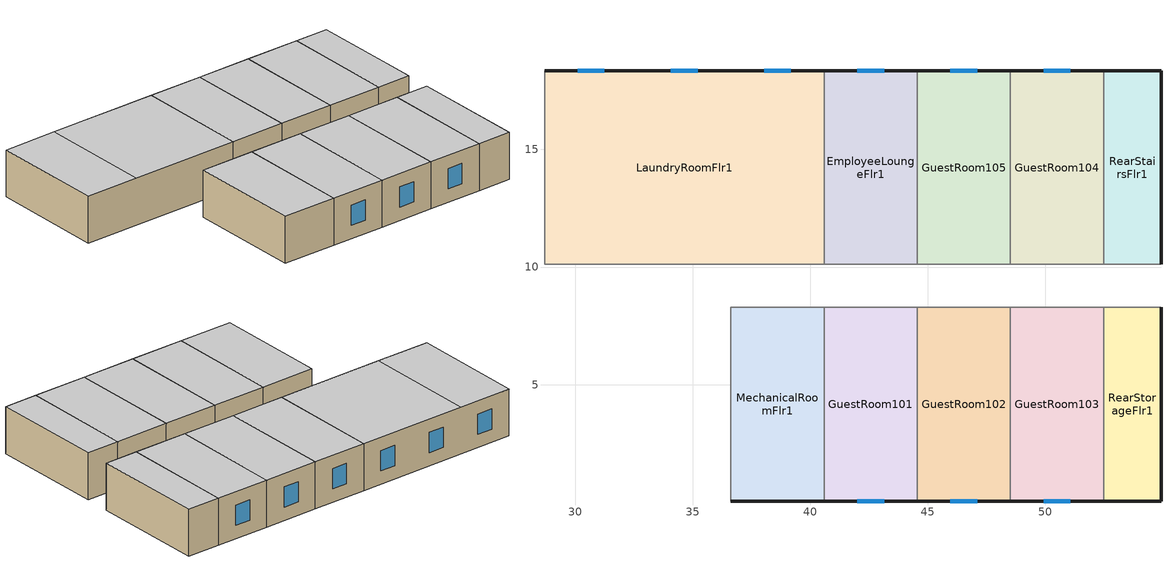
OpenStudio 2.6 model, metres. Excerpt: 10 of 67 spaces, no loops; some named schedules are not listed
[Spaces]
GuestRoom102
 floor ground: 48.51,8.28 48.51,0.05 44.55,0.05 44.55,8.28 z0
 wall outside: 44.55,0.05 48.51,0.05 z0:3.35
 wall to GuestRoom101: 44.55,8.28 44.55,0.05 z0:3.35
 wall to GuestRoom103: 48.51,0.05 48.51,8.28 z0:3.35
 wall to CorridorFlr1: 48.51,8.28 44.55,8.28 z0:3.35
 window: 45.96,0.05 47.1,0.05 z0.95:2.4
 ceiling to GuestRoom209_212: 48.51,0.05 48.51,8.28 44.55,8.28 44.55,0.05 z3.35
EmployeeLoungeFlr1
 floor ground: 44.55,18.34 44.55,10.11 40.59,10.11 40.59,18.34 z0
 wall outside: 44.55,18.34 40.59,18.34 z0:3.35
 wall to GuestRoom105: 44.55,10.11 44.55,18.34 z0:3.35
 wall to CorridorFlr1: 40.59,10.11 44.55,10.11 z0:3.35
 wall to LaundryRoomFlr1: 40.59,18.34 40.59,10.11 z0:3.35
 window: 43.14,18.34 42,18.34 z0.95:2.4
 ceiling to GuestRoom215_218: 44.55,10.11 44.55,18.34 40.59,18.34 40.59,10.11 z3.35
LaundryRoomFlr1
 floor ground: 40.59,18.34 40.59,10.11 28.7,10.11 28.7,18.34 z0
 wall outside: 40.59,18.34 28.7,18.34 z0:3.35
 wall to ElevatorCoreFlr1: 28.7,18.34 28.7,10.11 z0:3.35
 wall to CorridorFlr1: 28.7,10.11 40.59,10.11 z0:3.35
 window: 39.18,18.34 38.04,18.34 / 31.25,18.34 30.11,18.34 / 35.21,18.34 34.07,18.34 z0.95:2.4
 ceiling to GuestRoom215_218: 40.59,10.11 40.59,18.34 32.66,18.34 32.66,10.11 z3.35
 ceiling to GuestRoom219: 32.66,10.11 32.66,18.34 28.7,18.34 28.7,10.11 z3.35
GuestRoom105
 floor ground: 48.51,18.34 48.51,10.11 44.55,10.11 44.55,18.34 z0
 wall outside: 48.51,18.34 44.55,18.34 z0:3.35
 wall to CorridorFlr1: 44.55,10.11 48.51,10.11 z0:3.35
 wall to GuestRoom104: 48.51,10.11 48.51,18.34 z0:3.35
 window: 47.1,18.34 45.96,18.34 z0.95:2.4
 ceiling to GuestRoom215_218: 48.51,10.11 48.51,18.34 44.55,18.34 44.55,10.11 z3.35
MechanicalRoomFlr1
 floor ground: 40.59,8.28 40.59,0.05 36.62,0.05 36.62,8.28 z0
 wall outside: 36.62,0.05 40.59,0.05 z0:3.35
 wall to MeetingRoomFlr1: 36.62,8.28 36.62,0.05 z0:3.35
 wall to GuestRoom101: 40.59,0.05 40.59,8.28 z0:3.35
 wall to CorridorFlr1: 40.59,8.28 36.62,8.28 z0:3.35
 ceiling to GuestRoom209_212: 40.59,0.05 40.59,8.28 36.62,8.28 36.62,0.05 z3.35
GuestRoom103
 floor ground: 52.47,8.28 52.47,0.05 48.51,0.05 48.51,8.28 z0
 wall outside: 48.51,0.05 52.47,0.05 z0:3.35
 wall to CorridorFlr1: 52.47,8.28 48.51,8.28 z0:3.35
 wall to RearStorageFlr1: 52.47,0.05 52.47,8.28 z0:3.35
 window: 49.92,0.05 51.06,0.05 z0.95:2.4
 ceiling to GuestRoom213: 52.47,0.05 52.47,8.28 48.51,8.28 48.51,0.05 z3.35
GuestRoom101
 floor ground: 44.55,8.28 44.55,0.05 40.59,0.05 40.59,8.28 z0
 wall outside: 40.59,0.05 44.55,0.05 z0:3.35
 wall to CorridorFlr1: 44.55,8.28 40.59,8.28 z0:3.35
 window: 42,0.05 43.14,0.05 z0.95:2.4
 ceiling to GuestRoom209_212: 44.55,0.05 44.55,8.28 40.59,8.28 40.59,0.05 z3.35
RearStorageFlr1
 floor ground: 54.91,8.28 54.91,0.05 52.47,0.05 52.47,8.28 z0
 wall outside: 52.47,0.05 54.91,0.05 54.91,8.28 z0:3.35
 wall to CorridorFlr1: 54.91,8.28 52.47,8.28 z0:3.35
 ceiling to RearStorageFlr2: 54.91,0.05 54.91,8.28 52.47,8.28 52.47,0.05 z3.35
RearStairsFlr1
 floor ground: 54.91,18.34 54.91,10.11 52.47,10.11 52.47,18.34 z0
 wall outside: 54.91,10.11 54.91,18.34 52.47,18.34 z0:3.35
 wall to GuestRoom104: 52.47,18.34 52.47,10.11 z0:3.35
 wall to CorridorFlr1: 52.47,10.11 54.91,10.11 z0:3.35
 ceiling to RearStairsFlr2: 54.91,10.11 54.91,18.34 52.47,18.34 52.47,10.11 z3.35
GuestRoom104
 floor ground: 52.47,18.34 52.47,10.11 48.51,10.11 48.51,18.34 z0
 wall outside: 52.47,18.34 48.51,18.34 z0:3.35
 wall to CorridorFlr1: 48.51,10.11 52.47,10.11 z0:3.35
 window: 51.06,18.34 49.92,18.34 z0.95:2.4
 ceiling to GuestRoom214: 52.47,10.11 52.47,18.34 48.51,18.34 48.51,10.11 z3.35
[Site]
Denver Centennial  Golden   Nr: Latitude {deg}=39.74; Longitude {deg}=-105.18; Time Zone {hr}=-7; Elevation {m}=1829; Terrain=Suburbs
[Building]
90.1-2010-SmallHotel-ASHRAE 169-2006-5B created: 2016-10-04 13:28:55 -0600: North Axis {deg}=180; Default Construction Set=90.1-2010 - SmHotel - ASHRAE 169-2006-5B; Standards Building Type=SmallHotel
[Site:GroundTemperature:BuildingSurface]
19.89, 19.99, 20.06, 20.2, 20.41, 20.6, 20.83, 20.85, 20.72, 20.51, 20.24, 19.99
[Site:WaterMainsTemperature]
Calculation Method=Correlation; Annual Average Outdoor Air Temperature {C}=11.15; Maximum Difference In Monthly Average Outdoor Air Temperatures {deltaC}=26.2
[ClimateZones]
Climate Zone Institution Name 1=ASHRAE; Climate Zone Document Name 1=ANSI/ASHRAE Standard 169; Climate Zone Document Year 1=2006; Climate Zone Value 1=5B; Climate Zone Institution Name 2=CEC; Climate Zone Document Name 2=California Climate Zone Descriptions; Climate Zone Document Year 2=1995
[SizingPeriod:DesignDay] Barometric Pressure {Pa}=81198; Sky Clearness=0; Rain Indicator=0; Snow Indicator=0; Day of Month=21; Daylight Saving Time Indicator=0; Dry-Bulb Temperature Range Modifier Type=DefaultMultipliers
Name | Maximum Dry-Bulb Temperature {C} | Daily Dry-Bulb Temperature Range {deltaC} | Humidity Indicating Conditions at Maximum Dry-Bulb | Wind Speed {m/s} | Wind Direction {deg} | Month | Day Type | Humidity Indicating Type | Solar Model Indicator | ASHRAE Taub | ASHRAE Taud
Denver Centennial  Golden   N Ann Hum_n 99.6% Condns DP=>MCDB | -10.9 | 0 | -21.6 | 3 | 340 | 12 | WinterDesignDay | Dewpoint | ASHRAEClearSky
Denver Centennial  Golden   N Ann Clg .4% Condns Enth=>MDB | 27.3 | 15.2 | 59700 | 4.9 | 0 | 7 | SummerDesignDay | Enthalpy | ASHRAETau | 0.424 | 2.025
Denver Centennial  Golden   N Ann Clg .4% Condns WB=>MDB | 27.3 | 15.2 | 18.4 | 4.9 | 0 | 7 | SummerDesignDay | Wetbulb | ASHRAETau | 0.424 | 2.025
Denver Centennial  Golden   N Ann Clg .4% Condns DB=>MWB | 33 | 15.2 | 15.7 | 4.9 | 0 | 7 | SummerDesignDay | Wetbulb | ASHRAETau | 0.424 | 2.025
[Material:NoMass] Thermal Absorptance=0.9; Solar Absorptance=0.7
Name | Roughness | Thermal Resistance {m2-K/W} | Visible Absorptance
CP02 CARPET PAD | VeryRough | 0.21648 | 0.8
Typical Insulation R-10.94 | Smooth | 1.92744 | 0.7
Typical Carpet Pad | Smooth | 0.21648 | 0.8
Typical Insulation R-13.45 | Smooth | 2.368 | 0.7
Typical Insulation R-19.72 | Smooth | 3.4722 | 0.7
Typical Insulation R-0.58 | Smooth | 0.101875 | 0.7
Typical Insulation R-1.15 | Smooth | 0.202527 | 0.7
[Material] Thermal Absorptance=0.9
Name | Roughness | Thickness {m} | Conductivity {W/m-K} | Density {kg/m3} | Specific Heat {J/kg-K} | Solar Absorptance | Visible Absorptance
4 in. Normalweight Concrete Floor | MediumRough | 0.1016 | 2.31 | 2322 | 832 | 0.7 | 0.7
25mm Stucco | Smooth | 0.0254 | 0.72 | 1856 | 840 | 0.7 | 0.7
5/8 in. Gypsum Board | MediumSmooth | 0.0159 | 0.16 | 800 | 1090 | 0.7 | 0.7
Roof Membrane | VeryRough | 0.0095 | 0.16 | 1121.29 | 1460 | 0.77 | 0.7
Metal Roof Surface; F08 Metal surface | Smooth | 0.0008 | 45.28 | 7824 | 500 | 0.7 | 0.7
1/2 in. Gypsum Board | Smooth | 0.0127 | 0.16 | 800 | 1090 | 0.7 | 0.5
6 in. Normalweight Concrete Floor | MediumRough | 0.1524 | 2.31 | 2322 | 832 | 0.7 | 0.7
8 in. Concrete Block Basement Wall | MediumRough | 0.2032 | 1.326 | 1842 | 912 | 0.7 | 0.7
G05 25mm wood | MediumSmooth | 0.0254 | 0.15 | 608 | 1630 | 0.5 | 0.5
[Construction]
Typical Insulated Exterior Mass Floor R-13.51: Typical Insulation R-10.94, 4 in. Normalweight Concrete Floor, Typical Carpet Pad
Typical Insulated Steel Framed Exterior Wall R-15.63: 25mm Stucco, 5/8 in. Gypsum Board, Typical Insulation R-13.45, 5/8 in. Gypsum Board
Typical IEAD Roof R-20.83: Roof Membrane, Typical Insulation R-19.72, Metal Roof Surface
int_slab_floor_smallhotel: 4 in. Normalweight Concrete Floor, CP02 CARPET PAD
int_wall_smallhotel: 1/2 in. Gypsum Board, 1/2 in. Gypsum Board
int_slab_ceiling_smallhotel: CP02 CARPET PAD, 4 in. Normalweight Concrete Floor
Typical Insulated Carpeted 6in Slab Floor: 6 in. Normalweight Concrete Floor, Typical Carpet Pad
Typical Insulated Basement Mass Wall: 8 in. Concrete Block Basement Wall
U 0.52 SHGC 0.40 Dbl Ref-D Clr 6mm/13mm Air: REF D CLEAR 6MM, AIR 13MM, CLEAR 6MM
Typical Insulated Metal Door R-1.43: F08 Metal surface, Typical Insulation R-0.58
Typical Overhead Door R-2.0: Typical Insulation R-1.15
U 1.17 SHGC 0.49 Sgl Ref-D Clr 6mm: REF D CLEAR 6MM
Typical Interior Window: Clear 3mm
Typical Interior Door; Typical Interior Partition: G05 25mm wood
[DefaultConstructionSet]
90.1-2010 - SmHotel - ASHRAE 169-2006-5B: Default Exterior Surface Constructions=Default Surface Constructions 1; Default Interior Surface Constructions=Default Surface Constructions 2; Default Ground Contact Surface Constructions=Default Surface Constructions 3; Default Exterior SubSurface Constructions=Default Sub Surface Constructions 1; Default Interior SubSurface Constructions=Default Sub Surface Constructions 2; Interior Partition Construction=Typical Interior Partition
[DefaultSurfaceConstructions]
Name | Floor Construction | Wall Construction | Roof Ceiling Construction
Default Surface Constructions 1 | Typical Insulated Exterior Mass Floor R-13.51 | Typical Insulated Steel Framed Exterior Wall R-15.63 | Typical IEAD Roof R-20.83
Default Surface Constructions 2 | int_slab_floor_smallhotel | int_wall_smallhotel | int_slab_ceiling_smallhotel
Default Surface Constructions 3 | Typical Insulated Carpeted 6in Slab Floor | Typical Insulated Basement Mass Wall
[DefaultSubSurfaceConstructions]
Name | Fixed Window Construction | Operable Window Construction | Door Construction | Overhead Door Construction | Skylight Construction | Tubular Daylight Dome Construction | Tubular Daylight Diffuser Construction
Default Sub Surface Constructions 1 | U 0.52 SHGC 0.40 Dbl Ref-D Clr 6mm/13mm Air | U 0.52 SHGC 0.40 Dbl Ref-D Clr 6mm/13mm Air | Typical Insulated Metal Door R-1.43 | Typical Overhead Door R-2.0 | U 1.17 SHGC 0.49 Sgl Ref-D Clr 6mm | Typical Interior Window | Typical Interior Window
Default Sub Surface Constructions 2 | Typical Interior Window | Typical Interior Window | Typical Interior Door
[WindowMaterial:Glazing] Optical Data Type=SpectralAverage; Infrared Transmittance at Normal Incidence=0; Front Side Infrared Hemispherical Emissivity=0.84; Conductivity {W/m-K}=0.9; Dirt Correction Factor for Solar and Visible Transmittance=1; Solar Diffusing=No
Name | Thickness {m} | Solar Transmittance at Normal Incidence | Front Side Solar Reflectance at Normal Incidence | Back Side Solar Reflectance at Normal Incidence | Visible Transmittance at Normal Incidence | Front Side Visible Reflectance at Normal Incidence | Back Side Visible Reflectance at Normal Incidence | Back Side Infrared Hemispherical Emissivity
REF D CLEAR 6MM | 0.006 | 0.429 | 0.308 | 0.379 | 0.334 | 0.453 | 0.505 | 0.82
CLEAR 6MM | 0.006 | 0.775 | 0.071 | 0.071 | 0.881 | 0.08 | 0.08 | 0.84
Clear 3mm | 0.003 | 0.837 | 0.075 | 0.075 | 0.898 | 0.081 | 0.081 | 0.84
[WindowMaterial:Gas]
AIR 13MM: Gas Type=Air; Thickness {m}=0.0127
[Space]
Name | Space Type | Thermal Zone
GuestRoom102 | SmallHotel GuestRoom123Vac | GuestRoom102 ZN
MechanicalRoomFlr1 | SmallHotel Mechanical | MechanicalRoomFlr1 ZN
EmployeeLoungeFlr1 | SmallHotel StaffLounge | EmployeeLoungeFlr1 ZN
LaundryRoomFlr1 | SmallHotel Laundry | LaundryRoomFlr1 ZN
GuestRoom105 | SmallHotel GuestRoom123Occ | GuestRoom105 ZN
RearStorageFlr1 | SmallHotel Storage | RearStorageFlr1 ZN
GuestRoom103 | SmallHotel GuestRoom123Occ | GuestRoom103 ZN
GuestRoom101 | SmallHotel GuestRoom123Vac | GuestRoom101 ZN
RearStairsFlr1 | SmallHotel Stair | RearStairsFlr1 ZN
GuestRoom104 | SmallHotel GuestRoom123Occ | GuestRoom104 ZN
[SpaceType] Standards Building Type=SmallHotel
Name | Default Schedule Set | Design Specification Outdoor Air Object | Standards Space Type
SmallHotel StaffLounge | SmallHotel StaffLounge Schedule Set | SmallHotel StaffLounge Ventilation | StaffLounge
SmallHotel Stair | SmallHotel Stair Schedule Set | SmallHotel Stair Ventilation | Stair
SmallHotel Storage | SmallHotel Storage Schedule Set | SmallHotel Storage Ventilation | Storage
SmallHotel GuestRoom123Occ | SmallHotel GuestRoom123Occ Schedule Set | SmallHotel GuestRoom123Occ Ventilation | GuestRoom123Occ
SmallHotel GuestRoom123Vac | SmallHotel GuestRoom123Vac Schedule Set | SmallHotel GuestRoom123Vac Ventilation | GuestRoom123Vac
SmallHotel Laundry | SmallHotel Laundry Schedule Set | SmallHotel Laundry Ventilation | Laundry
SmallHotel Mechanical | SmallHotel Mechanical Schedule Set | SmallHotel Mechanical Ventilation | Mechanical
[Lights:Definition] Design Level Calculation Method=Watts/Area; Fraction Radiant=0.7; Fraction Visible=0.2
Name | Watts per Space Floor Area {W/m2}
SmallHotel GuestRoom123Occ Lights Definition; SmallHotel GuestRoom123Vac Lights Definition | 8.07293
SmallHotel Laundry Lights Definition | 6.45835
SmallHotel Mechanical Lights Definition | 10.2257
SmallHotel StaffLounge Lights Definition | 7.85765
SmallHotel Stair Lights Definition | 7.4271
SmallHotel Storage Lights Definition | 6.78126
[Lights]
Name | Lights Definition | Space or SpaceType
SmallHotel GuestRoom123Occ Lights | SmallHotel GuestRoom123Occ Lights Definition | SmallHotel GuestRoom123Occ
SmallHotel GuestRoom123Vac Lights | SmallHotel GuestRoom123Vac Lights Definition | SmallHotel GuestRoom123Vac
SmallHotel Laundry Lights | SmallHotel Laundry Lights Definition | SmallHotel Laundry
SmallHotel Mechanical Lights | SmallHotel Mechanical Lights Definition | SmallHotel Mechanical
SmallHotel StaffLounge Lights | SmallHotel StaffLounge Lights Definition | SmallHotel StaffLounge
SmallHotel Stair Lights | SmallHotel Stair Lights Definition | SmallHotel Stair
SmallHotel Storage Lights | SmallHotel Storage Lights Definition | SmallHotel Storage
[DesignSpecification:OutdoorAir] Outdoor Air Method=Sum
Name | Outdoor Air Flow per Person {m3/s-person} | Outdoor Air Flow per Floor Area {m3/s-m2}
SmallHotel GuestRoom123Occ Ventilation; SmallHotel GuestRoom123Vac Ventilation | 0.00235974 | 0.0003048
SmallHotel Laundry Ventilation; SmallHotel StaffLounge Ventilation | 0.00353961 | 0.0003048
SmallHotel Mechanical Ventilation; SmallHotel Storage Ventilation |  | 0.0006096
SmallHotel Stair Ventilation |  | 0.0003048
[DefaultScheduleSet] People Activity Level Schedule=HotelSmall Activity_Sch
Name | Number of People Schedule | Lighting Schedule | Electric Equipment Schedule | Infiltration Schedule | Gas Equipment Schedule
SmallHotel GuestRoom123Occ Schedule Set | HotelSmall GuestRoom_Occ_Sch | HotelSmall BLDG_LIGHT_GUESTROOM_SCH_2010 | HotelSmall GuestRoom_Eqp_Sch_Base | HotelSmall GuestRoom_Infil_Sch
SmallHotel GuestRoom123Vac Schedule Set | HotelSmall AlwaysOff | HotelSmall AlwaysOff | HotelSmall AlwaysOff | HotelSmall GuestRoom_Infil_Sch
SmallHotel Laundry Schedule Set | HotelSmall LaundryRoom_Occ_Sch | HotelSmall BLDG_LIGHT_LAUNDRY_SCH | HotelSmall LaundryRoom_Eqp_Elec_Sch | HotelSmall CommonArea_Infil_Sch | HotelSmall LaundryRoom_Eqp_Gas_Sch
SmallHotel Mechanical Schedule Set | HotelSmall AlwaysOff | HotelSmall BLDG_LIGHT_MECHROOM_SCH | HotelSmall AlwaysOff | HotelSmall CommonArea_Infil_Sch
SmallHotel StaffLounge Schedule Set | HotelSmall EmployeeLounge_Occ_Sch | HotelSmall BLDG_LIGHT_EMPLOYEELOUNGE_SCH | HotelSmall EmployeeLounge_Eqp_Sch | HotelSmall CommonArea_Infil_Sch
SmallHotel Stair Schedule Set | HotelSmall AlwaysOff | HotelSmall BLDG_LIGHT_STAIR_SCH | HotelSmall AlwaysOff | Always On
SmallHotel Storage Schedule Set | HotelSmall AlwaysOff | HotelSmall BLDG_LIGHT_STORAGE_SCH | HotelSmall AlwaysOff | Always On
[ThermostatSetpoint:DualSetpoint]
Name | Heating Setpoint Temperature Schedule | Cooling Setpoint Temperature Schedule
SmallHotel Storage Thermostat 2; SmallHotel Mechanical Thermostat 1; SmallHotel Stair Thermostat 5 | HotelSmall SemiHeated_HtgSP_Sch | SmallHotel UnitHeater ClgSP Sch
SmallHotel GuestRoom123Occ Thermostat 5; SmallHotel GuestRoom123Occ Thermostat 8; SmallHotel GuestRoom123Occ Thermostat 9 | HotelSmall Adva_OccGuestRoom_HtgSP_Sch | HotelSmall Adva_OccGuestRoom_ClgSP_Sch
SmallHotel GuestRoom123Vac Thermostat 6; SmallHotel GuestRoom123Vac Thermostat 9 | HotelSmall VacGuestRoom_HtgSP_Sch | HotelSmall VacGuestRoom_ClgSP_Sch
SmallHotel StaffLounge Thermostat 1; SmallHotel Laundry Thermostat 1 | HotelSmall CommonArea_HtgSP_Sch | HotelSmall CommonArea_ClgSP_Sch
[ElectricEquipment:Definition] Design Level Calculation Method=Watts/Area
Name | Watts per Space Floor Area {W/m2} | Fraction Radiant
SmallHotel GuestRoom123Occ Elec Equip Definition; SmallHotel GuestRoom123Vac Elec Equip Definition | 11.8403 | 0.5
SmallHotel Laundry Elec Equip Definition | 27.6632 | 0.2
SmallHotel StaffLounge Elec Equip Definition | 21.5278 | 0.5
[ElectricEquipment]
Name | Electric Equipment Definition | Space or SpaceType
SmallHotel GuestRoom123Occ Elec Equip | SmallHotel GuestRoom123Occ Elec Equip Definition | SmallHotel GuestRoom123Occ
SmallHotel GuestRoom123Vac Elec Equip | SmallHotel GuestRoom123Vac Elec Equip Definition | SmallHotel GuestRoom123Vac
SmallHotel Laundry Elec Equip | SmallHotel Laundry Elec Equip Definition | SmallHotel Laundry
SmallHotel StaffLounge Elec Equip | SmallHotel StaffLounge Elec Equip Definition | SmallHotel StaffLounge
[People:Definition] Number of People Calculation Method=People/Area; Fraction Radiant=0.3
Name | People per Space Floor Area {person/m2}
SmallHotel GuestRoom123Occ People Definition; SmallHotel GuestRoom123Vac People Definition | 0.0459619
SmallHotel Laundry People Definition | 0.107639
SmallHotel StaffLounge People Definition | 0.551973
[People] Work Efficiency Schedule=Work Efficiency Schedule; Clothing Insulation Schedule=Clothing Schedule; Air Velocity Schedule=Air Velocity Schedule
Name | People Definition | Space or SpaceType
SmallHotel GuestRoom123Occ People | SmallHotel GuestRoom123Occ People Definition | SmallHotel GuestRoom123Occ
SmallHotel GuestRoom123Vac People | SmallHotel GuestRoom123Vac People Definition | SmallHotel GuestRoom123Vac
SmallHotel Laundry People | SmallHotel Laundry People Definition | SmallHotel Laundry
SmallHotel StaffLounge People | SmallHotel StaffLounge People Definition | SmallHotel StaffLounge
[GasEquipment:Definition]
SmallHotel Laundry Gas Equip Definition: Design Level Calculation Method=Watts/Area; Watts per Space Floor Area {W/m2}=409.781; Fraction Radiant=0.2
[GasEquipment]
SmallHotel Laundry Gas Equip: Gas Equipment Definition=SmallHotel Laundry Gas Equip Definition; Space or SpaceType=SmallHotel Laundry
[SpaceInfiltration:DesignFlowRate] Design Flow Rate Calculation Method=Flow/ExteriorArea; Flow per Exterior Surface Area {m3/s-m2}=0.000569573; Constant Term Coefficient=0; Temperature Term Coefficient=0; Velocity Term Coefficient=0.224; Velocity Squared Term Coefficient=0
Name | Space or SpaceType | Schedule
EmployeeLoungeFlr1 Infiltration | EmployeeLoungeFlr1 | HotelSmall CommonArea_Infil_Sch
GuestRoom101 Infiltration | GuestRoom101 | HotelSmall GuestRoom_Infil_Sch
GuestRoom102 Infiltration | GuestRoom102 | HotelSmall GuestRoom_Infil_Sch
GuestRoom103 Infiltration | GuestRoom103 | HotelSmall GuestRoom_Infil_Sch
GuestRoom104 Infiltration | GuestRoom104 | HotelSmall GuestRoom_Infil_Sch
GuestRoom105 Infiltration | GuestRoom105 | HotelSmall GuestRoom_Infil_Sch
LaundryRoomFlr1 Infiltration | LaundryRoomFlr1 | HotelSmall CommonArea_Infil_Sch
MechanicalRoomFlr1 Infiltration | MechanicalRoomFlr1 | HotelSmall CommonArea_Infil_Sch
RearStairsFlr1 Infiltration | RearStairsFlr1 | Always On
RearStorageFlr1 Infiltration | RearStorageFlr1 | Always On
[ThermalZone] Use Ideal Air Loads=No
Name | Thermostat
RearStorageFlr1 ZN | SmallHotel Storage Thermostat 2
GuestRoom105 ZN | SmallHotel GuestRoom123Occ Thermostat 5
MechanicalRoomFlr1 ZN | SmallHotel Mechanical Thermostat 1
GuestRoom104 ZN | SmallHotel GuestRoom123Occ Thermostat 8
GuestRoom103 ZN | SmallHotel GuestRoom123Occ Thermostat 9
GuestRoom101 ZN | SmallHotel GuestRoom123Vac Thermostat 6
GuestRoom102 ZN | SmallHotel GuestRoom123Vac Thermostat 9
RearStairsFlr1 ZN | SmallHotel Stair Thermostat 5
EmployeeLoungeFlr1 ZN | SmallHotel StaffLounge Thermostat 1
LaundryRoomFlr1 ZN | SmallHotel Laundry Thermostat 1
[Sizing:Zone] Zone Cooling Design Supply Air Temperature Input Method=SupplyAirTemperature; Zone Cooling Design Supply Air Temperature {C}=14; Zone Cooling Design Supply Air Temperature Difference {deltaC}=11.11; Zone Heating Design Supply Air Temperature Input Method=SupplyAirTemperature; Zone Heating Design Supply Air Temperature Difference {deltaC}=11.11; Zone Heating Design Supply Air Humidity Ratio {kg-H2O/kg-air}=0.008; Cooling Design Air Flow Method=DesignDay; Heating Design Air Flow Method=DesignDay; Account for Dedicated Outdoor Air System=No; Dedicated Outdoor Air System Control Strategy=NeutralSupplyAir; Dedicated Outdoor Air Low Setpoint Temperature for Design {C}=autosize; Dedicated Outdoor Air High Setpoint Temperature for Design {C}=autosize
Name | Zone Heating Design Supply Air Temperature {C} | Zone Cooling Design Supply Air Humidity Ratio {kg-H2O/kg-air}
CorridorFlr2 ZN; GuestRoom213 ZN; RearStairsFlr4 ZN; FrontStairsFlr4 ZN; CorridorFlr3 ZN; GuestRoom301 ZN; GuestRoom313 ZN; GuestRoom220_223 ZN; GuestRoom214 ZN; GuestRoom224 ZN; GuestRoom302_305 ZN; GuestRoom402_405 ZN; GuestRoom424 ZN; GuestRoom105 ZN; MechanicalRoomFlr1 ZN; GuestRoom202_205 ZN; GuestRoom209_212 ZN; GuestRoom401 ZN; GuestRoom104 ZN; GuestRoom415_418 ZN; GuestRoom103 ZN; GuestRoom420_423 ZN; GuestRoom414 ZN; GuestRoom419 ZN; FrontStairsFlr2 ZN; RearStairsFlr3 ZN; GuestRoom309_312 ZN; GuestRoom314 ZN; GuestRoom315_318 ZN; GuestRoom306_308 ZN; GuestRoom324 ZN; CorridorFlr1 ZN; GuestRoom101 ZN; FrontStairsFlr1 ZN; GuestRoom219 ZN; GuestRoom319 ZN; GuestRoom406_408 ZN; CorridorFlr4 ZN; RearStairsFlr2 ZN; GuestRoom409_412 ZN; GuestRoom201 ZN; GuestRoom413 ZN; GuestRoom102 ZN; RearStairsFlr1 ZN; GuestRoom215_218 ZN; FrontStairsFlr3 ZN; GuestRoom206_208 ZN; GuestRoom320_323 ZN | 50 | 0.008
FrontStorageFlr1 ZN; RearStorageFlr1 ZN; RearStorageFlr3 ZN; ElevatorCoreFlr1 ZN; ElevatorCoreFlr2 ZN; ElevatorCoreFlr4 ZN; RearStorageFlr2 ZN; ElevatorCoreFlr3 ZN; RearStorageFlr4 ZN; FrontStorageFlr3 ZN; FrontStorageFlr4 ZN; FrontStorageFlr2 ZN; LaundryRoomFlr1 ZN | 40 | 0.0085
[Zone equipment]
CorridorFlr2 ZN: CorridorFlr2 ZN PTAC
GuestRoom213 ZN: GuestRoom213 ZN PTAC
RearStairsFlr4 ZN: RearStairsFlr4 ZN UnitHeater
FrontStairsFlr4 ZN: FrontStairsFlr4 ZN UnitHeater
CorridorFlr3 ZN: CorridorFlr3 ZN PTAC
GuestRoom301 ZN: GuestRoom301 ZN PTAC
GuestRoom313 ZN: GuestRoom313 ZN PTAC
GuestRoom220_223 ZN: GuestRoom220_223 ZN PTAC
GuestRoom214 ZN: GuestRoom214 ZN PTAC
GuestRoom224 ZN: GuestRoom224 ZN PTAC
GuestRoom302_305 ZN: GuestRoom302_305 ZN PTAC
GuestRoom402_405 ZN: GuestRoom402_405 ZN PTAC
GuestRoom424 ZN: GuestRoom424 ZN PTAC
GuestRoom105 ZN: GuestRoom105 ZN PTAC
MechanicalRoomFlr1 ZN: MechanicalRoomFlr1 ZN UnitHeater
GuestRoom202_205 ZN: GuestRoom202_205 ZN PTAC
GuestRoom209_212 ZN: GuestRoom209_212 ZN PTAC
GuestRoom401 ZN: GuestRoom401 ZN PTAC
GuestRoom104 ZN: GuestRoom104 ZN PTAC
GuestRoom415_418 ZN: GuestRoom415_418 ZN PTAC
GuestRoom103 ZN: GuestRoom103 ZN PTAC
GuestRoom420_423 ZN: GuestRoom420_423 ZN PTAC
GuestRoom414 ZN: GuestRoom414 ZN PTAC
GuestRoom419 ZN: GuestRoom419 ZN PTAC
FrontStairsFlr2 ZN: FrontStairsFlr2 ZN UnitHeater
RearStairsFlr3 ZN: RearStairsFlr3 ZN UnitHeater
GuestRoom309_312 ZN: GuestRoom309_312 ZN PTAC
GuestRoom314 ZN: GuestRoom314 ZN PTAC
GuestRoom315_318 ZN: GuestRoom315_318 ZN PTAC
GuestRoom306_308 ZN: GuestRoom306_308 ZN PTAC
GuestRoom324 ZN: GuestRoom324 ZN PTAC
CorridorFlr1 ZN: CorridorFlr1 ZN PTAC
GuestRoom101 ZN: GuestRoom101 ZN PTAC
FrontStairsFlr1 ZN: FrontStairsFlr1 ZN UnitHeater
GuestRoom219 ZN: GuestRoom219 ZN PTAC
[Exterior:Lights:Definition]
NonDimming Exterior Lights Def: Design Level {W}=4188
[Exterior:Lights]
NonDimming Exterior Lights Def: Exterior Lights Definition=NonDimming Exterior Lights Def; Schedule=HotelSmall Exterior_Lgt_ALWAYS_ON; Control Option=AstronomicalClock
